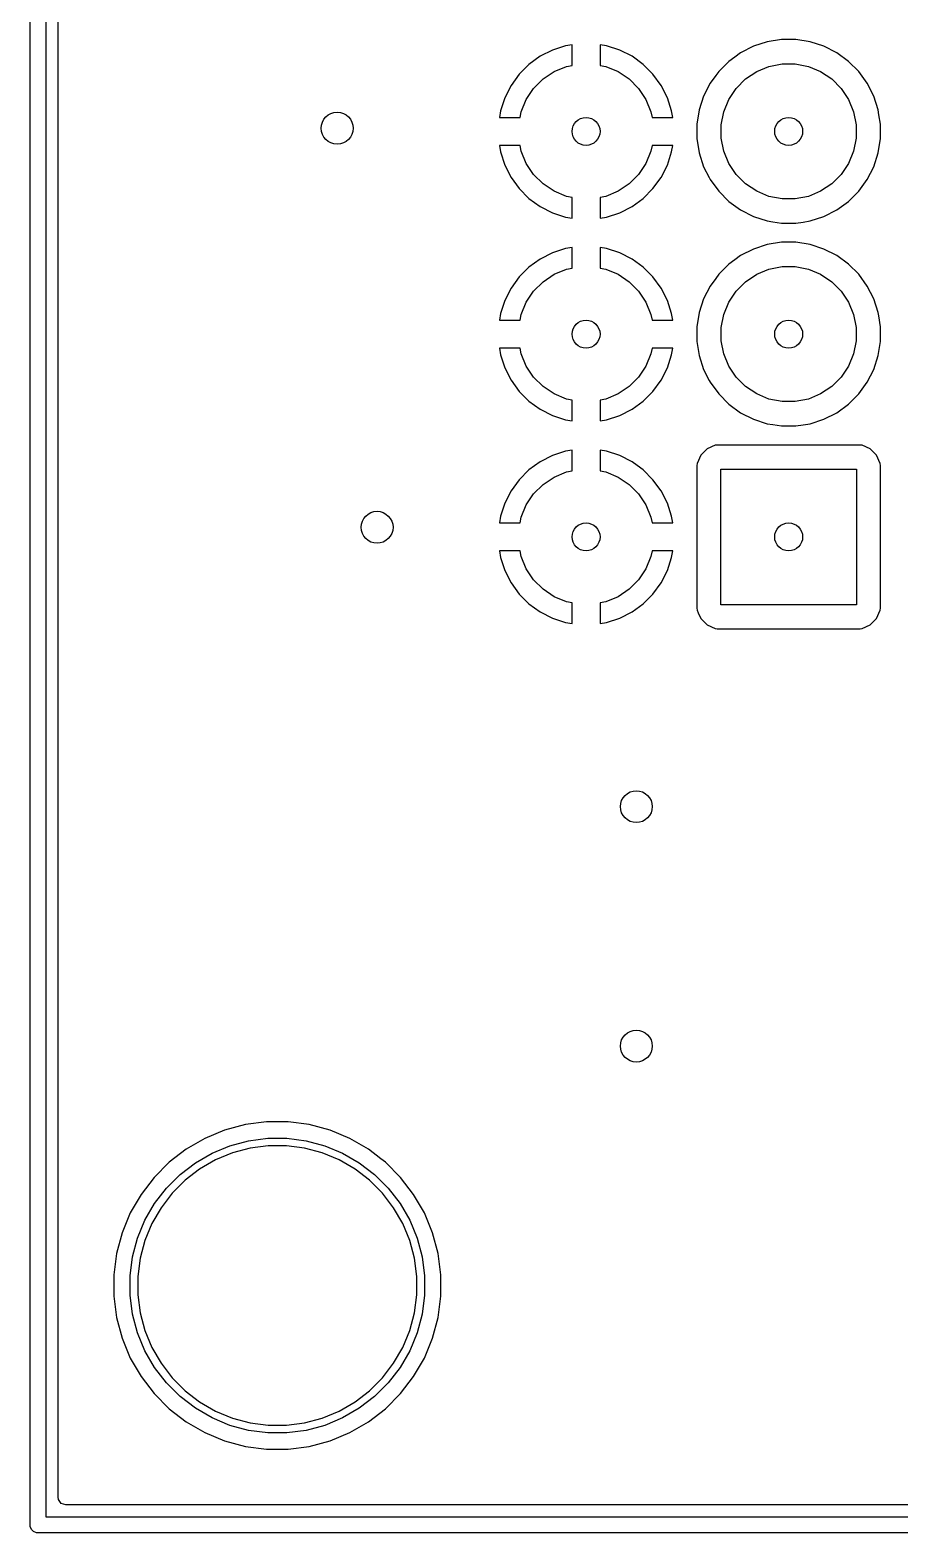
# Model space of a CAD drawing. Extents: x 0 to 130, y -140 to 0.
# Drawn here: x -0.1 to 10.8, y -140.1 to -121.27 of the extents above; entities that cross this region are included whole.
import ezdxf

# ---------------------------------------------------------------- set-up
doc = ezdxf.new("R2010")
doc.units = 0
doc.layers.add('BLACK', color=7, linetype='CONTINUOUS')

msp = doc.modelspace()

# ---------------------------------------------------------------- linework, layer by layer
at = {"layer": 'BLACK', "linetype": 'CONTINUOUS'}
for p, q in [((-0.1, -140), (-0.1, 0)), ((0.1, -0.1), (0.1, -139.9)), ((0.2505, -122.365), (0.2505, -119.825)), ((9.140593, -121.417828), (8.968362, -121.473788)), ((9.319451, -121.3895), (9.140593, -121.417828)), ((9.319454, -121.3895), (9.319451, -121.3895)), ((9.500546, -121.3895), (9.319454, -121.3895)), ((9.500549, -121.3895), (9.500546, -121.3895)), ((9.679406, -121.417828), (9.500549, -121.3895)), ((9.851637, -121.473788), (9.679406, -121.417828)), ((6.293471, -121.599197), (6.153403, -121.700962)), ((6.293475, -121.599195), (6.293471, -121.599197)), ((6.447751, -121.520588), (6.293475, -121.599195)), ((6.612412, -121.467086), (6.447751, -121.520588)), ((6.694999, -121.454005), (6.612412, -121.467086)), ((6.695, -121.454005), (6.694999, -121.454005)), ((6.695, -121.71233), (6.695, -121.454005)), ((7.127587, -121.467086), (7.045, -121.454005)), ((7.045, -121.454005), (7.045, -121.71233)), ((7.292248, -121.520588), (7.127587, -121.467086)), ((7.446524, -121.599195), (7.292248, -121.520588)), ((7.446528, -121.599197), (7.446524, -121.599195)), ((7.586596, -121.700962), (7.446528, -121.599197)), ((8.733752, -121.609225), (8.660499, -121.662447)), ((8.807008, -121.556002), (8.733752, -121.609225)), ((8.968362, -121.473788), (8.807008, -121.556002)), ((10.012991, -121.556002), (9.851637, -121.473788)), ((10.012993, -121.556003), (10.012991, -121.556002)), ((10.012994, -121.556004), (10.012993, -121.556003)), ((10.159501, -121.662447), (10.012994, -121.556004)), ((6.030962, -121.823403), (5.929197, -121.963471)), ((6.153403, -121.700962), (6.030962, -121.823403)), ((6.330766, -121.882941), (6.469313, -121.790367)), ((6.469313, -121.790367), (6.623258, -121.726601)), ((6.623258, -121.726601), (6.695, -121.71233)), ((7.045, -121.71233), (7.116742, -121.726601)), ((7.116742, -121.726601), (7.270687, -121.790367)), ((7.270687, -121.790367), (7.409234, -121.882941)), ((7.709037, -121.823403), (7.586596, -121.700962)), ((7.810802, -121.963471), (7.709037, -121.823403)), ((8.532447, -121.790499), (8.495667, -121.841123)), ((8.660499, -121.662447), (8.532447, -121.790499)), ((8.870766, -121.882941), (9.009313, -121.790367)), ((9.009313, -121.790367), (9.163258, -121.726601)), ((9.163258, -121.726601), (9.326685, -121.694093)), ((9.326685, -121.694093), (9.493315, -121.694093)), ((9.493315, -121.694093), (9.656742, -121.726601)), ((9.656742, -121.726601), (9.810687, -121.790367)), ((9.810687, -121.790367), (9.949234, -121.882941)), ((10.287553, -121.790499), (10.159501, -121.662447)), ((10.393996, -121.937006), (10.287553, -121.790499)), ((5.929195, -121.963475), (5.850588, -122.117751)), ((5.929197, -121.963471), (5.929195, -121.963475)), ((6.120367, -122.139313), (6.212941, -122.000766)), ((6.212941, -122.000766), (6.330766, -121.882941)), ((7.409234, -121.882941), (7.527059, -122.000766)), ((7.527059, -122.000766), (7.619633, -122.139313)), ((7.810804, -121.963475), (7.810802, -121.963471)), ((7.889411, -122.117751), (7.810804, -121.963475)), ((8.426002, -121.937008), (8.343788, -122.098362)), ((8.495667, -121.841123), (8.426002, -121.937008)), ((8.660367, -122.139313), (8.752941, -122.000766)), ((8.752941, -122.000766), (8.870766, -121.882941)), ((9.949234, -121.882941), (10.067059, -122.000766)), ((10.067059, -122.000766), (10.159633, -122.139313)), ((10.476211, -122.098361), (10.393996, -121.937006)), ((5.850588, -122.117751), (5.797084, -122.28242)), ((6.056601, -122.293258), (6.120367, -122.139313)), ((7.619633, -122.139313), (7.683399, -122.293258)), ((7.942915, -122.28242), (7.889411, -122.117751)), ((8.343788, -122.098362), (8.287828, -122.270593)), ((8.596601, -122.293258), (8.660367, -122.139313)), ((10.159633, -122.139313), (10.223399, -122.293258)), ((10.532171, -122.270591), (10.476211, -122.098361)), ((0.2505, -124.905), (0.2505, -122.365)), ((5.797084, -122.28242), (5.784006, -122.365)), ((5.784006, -122.365), (6.04233, -122.365)), ((6.04233, -122.365), (6.056601, -122.293258)), ((7.683399, -122.293258), (7.69767, -122.365)), ((7.69767, -122.365), (7.955994, -122.365)), ((7.955994, -122.365), (7.942915, -122.28242)), ((8.287828, -122.270593), (8.2595, -122.44945)), ((8.564093, -122.456685), (8.596601, -122.293258)), ((10.223399, -122.293258), (10.255907, -122.456685)), ((10.541614, -122.330212), (10.532171, -122.270591)), ((10.5605, -122.44945), (10.541614, -122.330212)), ((8.2595, -122.44945), (8.2595, -122.630549)), ((8.564093, -122.623315), (8.564093, -122.456685)), ((10.255907, -122.456685), (10.255907, -122.623315)), ((10.5605, -122.449454), (10.5605, -122.44945)), ((10.5605, -122.630546), (10.5605, -122.449454)), ((5.784006, -122.715), (5.797084, -122.797579)), ((6.04233, -122.715), (5.784006, -122.715)), ((6.056601, -122.786742), (6.04233, -122.715)), ((7.69767, -122.715), (7.683399, -122.786742)), ((7.955994, -122.715), (7.69767, -122.715)), ((7.942915, -122.797579), (7.955994, -122.715)), ((8.2595, -122.630549), (8.287828, -122.809406)), ((8.596601, -122.786742), (8.564093, -122.623315)), ((10.255907, -122.623315), (10.223399, -122.786742)), ((10.532171, -122.809409), (10.5605, -122.630546)), ((5.797084, -122.797579), (5.850588, -122.962248)), ((6.120367, -122.940687), (6.056601, -122.786742)), ((6.212941, -123.079234), (6.120367, -122.940687)), ((7.619633, -122.940687), (7.527059, -123.079234)), ((7.683399, -122.786742), (7.619633, -122.940687)), ((7.889411, -122.962248), (7.942915, -122.797579)), ((8.287828, -122.809406), (8.343788, -122.981637)), ((8.660367, -122.940687), (8.596601, -122.786742)), ((8.752941, -123.079234), (8.660367, -122.940687)), ((10.159633, -122.940687), (10.067059, -123.079234)), ((10.223399, -122.786742), (10.159633, -122.940687)), ((10.476211, -122.981639), (10.532171, -122.809409)), ((5.850588, -122.962248), (5.929195, -123.116524)), ((5.929195, -123.116524), (5.929197, -123.116528)), ((5.929197, -123.116528), (6.030962, -123.256596)), ((6.330766, -123.197059), (6.212941, -123.079234)), ((7.527059, -123.079234), (7.409234, -123.197059)), ((7.709037, -123.256596), (7.810802, -123.116528)), ((7.810802, -123.116528), (7.810804, -123.116524)), ((7.810804, -123.116524), (7.889411, -122.962248)), ((8.343788, -122.981637), (8.413628, -123.118706)), ((8.413628, -123.118706), (8.426004, -123.142994)), ((8.426004, -123.142994), (8.532447, -123.289501)), ((8.870766, -123.197059), (8.752941, -123.079234)), ((10.067059, -123.079234), (9.949234, -123.197059)), ((10.287553, -123.289501), (10.393996, -123.142994)), ((10.393996, -123.142994), (10.476211, -122.981639)), ((6.030962, -123.256596), (6.153403, -123.379037)), ((6.469313, -123.289633), (6.330766, -123.197059)), ((6.623258, -123.353399), (6.469313, -123.289633)), ((7.270687, -123.289633), (7.116742, -123.353399)), ((7.409234, -123.197059), (7.270687, -123.289633)), ((7.586596, -123.379037), (7.709037, -123.256596)), ((8.532447, -123.289501), (8.660499, -123.417553)), ((9.009313, -123.289633), (8.870766, -123.197059)), ((9.163258, -123.353399), (9.009313, -123.289633)), ((9.810687, -123.289633), (9.656742, -123.353399)), ((9.949234, -123.197059), (9.810687, -123.289633)), ((10.159501, -123.417553), (10.287553, -123.289501)), ((6.153403, -123.379037), (6.293471, -123.480802)), ((6.293471, -123.480802), (6.293475, -123.480804)), ((6.293475, -123.480804), (6.447751, -123.559411)), ((6.695, -123.367669), (6.623258, -123.353399)), ((6.695, -123.625994), (6.695, -123.367669)), ((7.116742, -123.353399), (7.045, -123.367669)), ((7.045, -123.367669), (7.045, -123.625993)), ((7.292248, -123.559411), (7.446524, -123.480804)), ((7.446524, -123.480804), (7.446528, -123.480802)), ((7.446528, -123.480802), (7.586596, -123.379037)), ((8.660499, -123.417553), (8.807006, -123.523996)), ((8.807006, -123.523996), (8.968361, -123.606211)), ((9.326685, -123.385907), (9.163258, -123.353399)), ((9.493315, -123.385907), (9.326685, -123.385907)), ((9.656742, -123.353399), (9.493315, -123.385907)), ((9.851639, -123.606211), (10.012994, -123.523996)), ((10.012994, -123.523996), (10.159501, -123.417553)), ((6.447751, -123.559411), (6.61242, -123.612915)), ((6.61242, -123.612915), (6.695, -123.625994)), ((7.045, -123.625993), (7.127579, -123.612915)), ((7.127579, -123.612915), (7.292248, -123.559411)), ((8.968361, -123.606211), (9.140591, -123.662171)), ((9.140591, -123.662171), (9.212136, -123.673502)), ((9.212136, -123.673502), (9.319451, -123.6905)), ((9.319451, -123.6905), (9.319454, -123.6905)), ((9.319454, -123.6905), (9.500549, -123.6905)), ((9.500549, -123.6905), (9.589977, -123.676335)), ((9.589977, -123.676335), (9.679409, -123.662171)), ((9.679409, -123.662171), (9.851639, -123.606211)), ((6.447751, -124.060588), (6.293475, -124.139195)), ((6.612412, -124.007086), (6.447751, -124.060588)), ((6.694999, -123.994005), (6.612412, -124.007086)), ((6.695, -123.994005), (6.694999, -123.994005)), ((6.695, -124.25233), (6.695, -123.994005)), ((7.127587, -124.007086), (7.045, -123.994005)), ((7.045, -123.994005), (7.045, -124.25233)), ((7.292248, -124.060588), (7.127587, -124.007086)), ((7.446524, -124.139195), (7.292248, -124.060588)), ((8.968362, -124.013788), (8.807008, -124.096002)), ((9.140593, -123.957828), (8.968362, -124.013788)), ((9.319451, -123.9295), (9.140593, -123.957828)), ((9.319454, -123.9295), (9.319451, -123.9295)), ((9.500546, -123.9295), (9.319454, -123.9295)), ((9.500549, -123.9295), (9.500546, -123.9295)), ((9.679406, -123.957828), (9.500549, -123.9295)), ((9.851637, -124.013788), (9.679406, -123.957828)), ((10.012991, -124.096002), (9.851637, -124.013788)), ((6.153403, -124.240962), (6.030962, -124.363403)), ((6.293471, -124.139197), (6.153403, -124.240962)), ((6.293475, -124.139195), (6.293471, -124.139197)), ((6.469313, -124.330367), (6.623258, -124.266601)), ((6.623258, -124.266601), (6.695, -124.25233)), ((7.045, -124.25233), (7.116742, -124.266601)), ((7.116742, -124.266601), (7.270687, -124.330367)), ((7.446528, -124.139197), (7.446524, -124.139195)), ((7.586596, -124.240962), (7.446528, -124.139197)), ((7.709037, -124.363403), (7.586596, -124.240962)), ((8.660499, -124.202447), (8.532447, -124.330499)), ((8.733752, -124.149225), (8.660499, -124.202447)), ((8.807008, -124.096002), (8.733752, -124.149225)), ((9.009313, -124.330367), (9.163258, -124.266601)), ((9.163258, -124.266601), (9.326685, -124.234093)), ((9.326685, -124.234093), (9.493315, -124.234093)), ((9.493315, -124.234093), (9.656742, -124.266601)), ((9.656742, -124.266601), (9.810687, -124.330367)), ((10.012993, -124.096003), (10.012991, -124.096002)), ((10.012994, -124.096004), (10.012993, -124.096003)), ((10.159501, -124.202447), (10.012994, -124.096004)), ((10.287553, -124.330499), (10.159501, -124.202447)), ((6.030962, -124.363403), (5.929197, -124.503471)), ((6.212941, -124.540766), (6.330766, -124.422941)), ((6.330766, -124.422941), (6.469313, -124.330367)), ((7.270687, -124.330367), (7.409234, -124.422941)), ((7.409234, -124.422941), (7.527059, -124.540766)), ((7.810802, -124.503471), (7.709037, -124.363403)), ((8.495667, -124.381123), (8.426002, -124.477008)), ((8.532447, -124.330499), (8.495667, -124.381123)), ((8.752941, -124.540766), (8.870766, -124.422941)), ((8.870766, -124.422941), (9.009313, -124.330367)), ((9.810687, -124.330367), (9.949234, -124.422941)), ((9.949234, -124.422941), (10.067059, -124.540766)), ((10.393996, -124.477006), (10.287553, -124.330499)), ((5.929195, -124.503475), (5.850588, -124.657751)), ((5.929197, -124.503471), (5.929195, -124.503475)), ((6.120367, -124.679313), (6.212941, -124.540766)), ((7.527059, -124.540766), (7.619633, -124.679313)), ((7.810804, -124.503475), (7.810802, -124.503471)), ((7.889411, -124.657751), (7.810804, -124.503475)), ((8.343788, -124.638362), (8.287828, -124.810593)), ((8.426002, -124.477008), (8.343788, -124.638362)), ((8.660367, -124.679313), (8.752941, -124.540766)), ((10.067059, -124.540766), (10.159633, -124.679313)), ((10.476211, -124.638361), (10.393996, -124.477006)), ((10.532171, -124.810591), (10.476211, -124.638361)), ((5.797084, -124.82242), (5.784006, -124.905)), ((5.850588, -124.657751), (5.797084, -124.82242)), ((6.04233, -124.905), (6.056601, -124.833258)), ((6.056601, -124.833258), (6.120367, -124.679313)), ((7.619633, -124.679313), (7.683399, -124.833258)), ((7.683399, -124.833258), (7.69767, -124.905)), ((7.942915, -124.82242), (7.889411, -124.657751)), ((7.955994, -124.905), (7.942915, -124.82242)), ((8.287828, -124.810593), (8.2595, -124.98945)), ((8.564093, -124.996685), (8.596601, -124.833258)), ((8.596601, -124.833258), (8.660367, -124.679313)), ((10.159633, -124.679313), (10.223399, -124.833258)), ((10.223399, -124.833258), (10.255907, -124.996685)), ((10.538492, -124.8505), (10.532171, -124.810591)), ((0.2505, -127.445), (0.2505, -124.905)), ((5.784006, -124.905), (6.04233, -124.905)), ((7.69767, -124.905), (7.955994, -124.905)), ((8.2595, -124.98945), (8.2595, -125.170549)), ((8.564093, -125.163315), (8.564093, -124.996685)), ((10.255907, -124.996685), (10.255907, -125.163315)), ((10.5605, -124.98945), (10.538492, -124.8505)), ((10.5605, -124.989454), (10.5605, -124.98945)), ((10.5605, -125.170546), (10.5605, -124.989454)), ((8.2595, -125.170549), (8.287828, -125.349406)), ((8.596601, -125.326742), (8.564093, -125.163315)), ((10.255907, -125.163315), (10.223399, -125.326742)), ((10.532171, -125.349409), (10.5605, -125.170546)), ((5.784006, -125.255), (5.797084, -125.337579)), ((6.04233, -125.255), (5.784006, -125.255)), ((5.797084, -125.337579), (5.850588, -125.502248)), ((6.056601, -125.326742), (6.04233, -125.255)), ((6.120367, -125.480687), (6.056601, -125.326742)), ((7.683399, -125.326742), (7.619633, -125.480687)), ((7.69767, -125.255), (7.683399, -125.326742)), ((7.955994, -125.255), (7.69767, -125.255)), ((7.889411, -125.502248), (7.942915, -125.337579)), ((7.942915, -125.337579), (7.955994, -125.255)), ((8.287828, -125.349406), (8.343788, -125.521637)), ((8.660367, -125.480687), (8.596601, -125.326742)), ((10.223399, -125.326742), (10.159633, -125.480687)), ((10.476211, -125.521639), (10.532171, -125.349409)), ((5.850588, -125.502248), (5.929195, -125.656524)), ((6.212941, -125.619234), (6.120367, -125.480687)), ((7.619633, -125.480687), (7.527059, -125.619234)), ((7.810804, -125.656524), (7.889411, -125.502248)), ((8.343788, -125.521637), (8.413628, -125.658706)), ((8.752941, -125.619234), (8.660367, -125.480687)), ((10.159633, -125.480687), (10.067059, -125.619234)), ((10.393996, -125.682994), (10.476211, -125.521639)), ((5.929195, -125.656524), (5.929197, -125.656528)), ((5.929197, -125.656528), (6.030962, -125.796596)), ((6.330766, -125.737059), (6.212941, -125.619234)), ((6.469313, -125.829633), (6.330766, -125.737059)), ((7.409234, -125.737059), (7.270687, -125.829633)), ((7.527059, -125.619234), (7.409234, -125.737059)), ((7.709037, -125.796596), (7.810802, -125.656528)), ((7.810802, -125.656528), (7.810804, -125.656524)), ((8.413628, -125.658706), (8.426004, -125.682994)), ((8.426004, -125.682994), (8.532447, -125.829501)), ((8.870766, -125.737059), (8.752941, -125.619234)), ((9.009313, -125.829633), (8.870766, -125.737059)), ((9.949234, -125.737059), (9.810687, -125.829633)), ((10.067059, -125.619234), (9.949234, -125.737059)), ((10.287553, -125.829501), (10.393996, -125.682994)), ((6.030962, -125.796596), (6.153403, -125.919037)), ((6.153403, -125.919037), (6.293471, -126.020802)), ((6.623258, -125.893399), (6.469313, -125.829633)), ((6.695, -125.907669), (6.623258, -125.893399)), ((6.695, -126.165994), (6.695, -125.907669)), ((7.116742, -125.893399), (7.045, -125.907669)), ((7.045, -125.907669), (7.045, -126.165993)), ((7.270687, -125.829633), (7.116742, -125.893399)), ((7.446528, -126.020802), (7.586596, -125.919037)), ((7.586596, -125.919037), (7.709037, -125.796596)), ((8.532447, -125.829501), (8.660499, -125.957553)), ((8.660499, -125.957553), (8.807006, -126.063996)), ((9.163258, -125.893399), (9.009313, -125.829633)), ((9.326685, -125.925907), (9.163258, -125.893399)), ((9.493315, -125.925907), (9.326685, -125.925907)), ((9.656742, -125.893399), (9.493315, -125.925907)), ((9.810687, -125.829633), (9.656742, -125.893399)), ((10.012994, -126.063996), (10.159501, -125.957553)), ((10.159501, -125.957553), (10.287553, -125.829501)), ((6.293471, -126.020802), (6.293475, -126.020804)), ((6.293475, -126.020804), (6.447751, -126.099411)), ((6.447751, -126.099411), (6.61242, -126.152915)), ((6.61242, -126.152915), (6.695, -126.165994)), ((7.045, -126.165993), (7.127579, -126.152915)), ((7.127579, -126.152915), (7.292248, -126.099411)), ((7.292248, -126.099411), (7.446524, -126.020804)), ((7.446524, -126.020804), (7.446528, -126.020802)), ((8.807006, -126.063996), (8.968361, -126.146211)), ((8.968361, -126.146211), (9.140591, -126.202171)), ((9.679409, -126.202171), (9.851639, -126.146211)), ((9.851639, -126.146211), (10.012994, -126.063996)), ((9.140591, -126.202171), (9.212136, -126.213502)), ((9.212136, -126.213502), (9.319451, -126.2305)), ((9.319451, -126.2305), (9.319454, -126.2305)), ((9.319454, -126.2305), (9.500549, -126.2305)), ((9.500549, -126.2305), (9.589977, -126.216335)), ((9.589977, -126.216335), (9.679409, -126.202171)), ((6.694999, -126.534005), (6.612412, -126.547086)), ((6.695, -126.534005), (6.694999, -126.534005)), ((6.695, -126.79233), (6.695, -126.534005)), ((7.127587, -126.547086), (7.045, -126.534005)), ((7.045, -126.534005), (7.045, -126.79233)), ((8.387235, -126.517794), (8.307794, -126.597235)), ((8.490009, -126.472414), (8.387235, -126.517794)), ((8.515136, -126.469501), (8.490009, -126.472414)), ((8.515139, -126.4695), (8.515136, -126.469501)), ((10.304868, -126.4695), (8.515139, -126.4695)), ((10.329988, -126.472414), (10.304868, -126.4695)), ((10.32999, -126.472414), (10.329988, -126.472414)), ((10.329991, -126.472415), (10.32999, -126.472414)), ((10.432765, -126.517794), (10.329991, -126.472415)), ((10.512206, -126.597235), (10.432765, -126.517794)), ((6.293471, -126.679197), (6.153403, -126.780962)), ((6.293475, -126.679195), (6.293471, -126.679197)), ((6.447751, -126.600588), (6.293475, -126.679195)), ((6.612412, -126.547086), (6.447751, -126.600588)), ((7.292248, -126.600588), (7.127587, -126.547086)), ((7.446524, -126.679195), (7.292248, -126.600588)), ((7.446528, -126.679197), (7.446524, -126.679195)), ((7.50975, -126.72513), (7.446528, -126.679197)), ((7.586596, -126.780962), (7.50975, -126.72513)), ((8.262414, -126.700011), (8.2595, -126.72513)), ((8.2595, -126.72513), (8.2595, -128.51486)), ((8.307794, -126.597235), (8.262414, -126.700011)), ((10.557585, -126.700009), (10.512206, -126.597235)), ((10.560499, -126.725136), (10.557585, -126.700009)), ((10.5605, -128.514865), (10.560499, -126.725136)), ((6.030962, -126.903403), (5.929197, -127.043471)), ((6.153403, -126.780962), (6.030962, -126.903403)), ((6.330766, -126.962941), (6.469313, -126.870367)), ((6.469313, -126.870367), (6.623258, -126.806601)), ((6.623258, -126.806601), (6.695, -126.79233)), ((7.045, -126.79233), (7.116742, -126.806601)), ((7.116742, -126.806601), (7.270687, -126.870367)), ((7.270687, -126.870367), (7.409234, -126.962941)), ((7.709037, -126.903403), (7.586596, -126.780962)), ((7.810802, -127.043471), (7.709037, -126.903403)), ((8.56, -128.47), (8.56, -126.77)), ((8.56, -126.77), (10.26, -126.77)), ((10.26, -126.77), (10.26, -128.47)), ((5.929195, -127.043475), (5.850588, -127.197751)), ((5.929197, -127.043471), (5.929195, -127.043475)), ((6.120367, -127.219313), (6.212941, -127.080766)), ((6.212941, -127.080766), (6.330766, -126.962941)), ((7.409234, -126.962941), (7.527059, -127.080766)), ((7.527059, -127.080766), (7.619633, -127.219313)), ((7.810804, -127.043475), (7.810802, -127.043471)), ((7.889411, -127.197751), (7.810804, -127.043475)), ((5.850588, -127.197751), (5.797084, -127.36242)), ((6.056601, -127.373258), (6.120367, -127.219313)), ((7.619633, -127.219313), (7.683399, -127.373258)), ((7.942915, -127.36242), (7.889411, -127.197751)), ((0.2505, -136.865601), (0.2505, -127.445)), ((5.797084, -127.36242), (5.784006, -127.445)), ((5.784006, -127.445), (6.04233, -127.445)), ((6.04233, -127.445), (6.056601, -127.373258)), ((7.683399, -127.373258), (7.69767, -127.445)), ((7.69767, -127.445), (7.955994, -127.445)), ((7.955994, -127.445), (7.942915, -127.36242)), ((5.784006, -127.795), (5.797084, -127.877579)), ((6.04233, -127.795), (5.784006, -127.795)), ((6.056601, -127.866742), (6.04233, -127.795)), ((7.69767, -127.795), (7.683399, -127.866742)), ((7.955994, -127.795), (7.69767, -127.795)), ((7.942915, -127.877579), (7.955994, -127.795)), ((5.797084, -127.877579), (5.850588, -128.042248)), ((5.850588, -128.042248), (5.929195, -128.196524)), ((6.120367, -128.020687), (6.056601, -127.866742)), ((6.212941, -128.159234), (6.120367, -128.020687)), ((7.619633, -128.020687), (7.527059, -128.159234)), ((7.683399, -127.866742), (7.619633, -128.020687)), ((7.810804, -128.196524), (7.889411, -128.042248)), ((7.889411, -128.042248), (7.942915, -127.877579)), ((5.929195, -128.196524), (5.929197, -128.196528)), ((5.929197, -128.196528), (6.030962, -128.336596)), ((6.330766, -128.277059), (6.212941, -128.159234)), ((7.527059, -128.159234), (7.409234, -128.277059)), ((7.709037, -128.336596), (7.810802, -128.196528)), ((7.810802, -128.196528), (7.810804, -128.196524)), ((6.030962, -128.336596), (6.153403, -128.459037)), ((6.469313, -128.369633), (6.330766, -128.277059)), ((6.623258, -128.433399), (6.469313, -128.369633)), ((7.270687, -128.369633), (7.116742, -128.433399)), ((7.409234, -128.277059), (7.270687, -128.369633)), ((7.586596, -128.459037), (7.709037, -128.336596)), ((6.153403, -128.459037), (6.293471, -128.560802)), ((6.293471, -128.560802), (6.293475, -128.560804)), ((6.293475, -128.560804), (6.447751, -128.639411)), ((6.695, -128.447669), (6.623258, -128.433399)), ((6.695, -128.705994), (6.695, -128.447669)), ((7.116742, -128.433399), (7.045, -128.447669)), ((7.045, -128.447669), (7.045, -128.705993)), ((7.292248, -128.639411), (7.446524, -128.560804)), ((7.446524, -128.560804), (7.446528, -128.560802)), ((7.446528, -128.560802), (7.586596, -128.459037)), ((8.2595, -128.51486), (8.259501, -128.514863)), ((8.259501, -128.514863), (8.262414, -128.53999)), ((8.262414, -128.53999), (8.276679, -128.572297)), ((8.276679, -128.572297), (8.307794, -128.642765)), ((10.26, -128.47), (8.56, -128.47)), ((10.512206, -128.642765), (10.557585, -128.539991)), ((10.557585, -128.539991), (10.5605, -128.514865)), ((6.447751, -128.639411), (6.61242, -128.692915)), ((6.61242, -128.692915), (6.695, -128.705994)), ((7.045, -128.705993), (7.127579, -128.692915)), ((7.127579, -128.692915), (7.292248, -128.639411)), ((8.307794, -128.642765), (8.387235, -128.722206)), ((8.387235, -128.722206), (8.490009, -128.767585)), ((8.490009, -128.767585), (8.515135, -128.7705)), ((8.515135, -128.7705), (10.304864, -128.770499)), ((10.304864, -128.770499), (10.329991, -128.767585)), ((10.329991, -128.767585), (10.432765, -128.722206)), ((10.432765, -128.722206), (10.512206, -128.642765)), ((2.599111, -134.984583), (2.339481, -135.054151)), ((2.599116, -134.984583), (2.599111, -134.984583)), ((2.865601, -134.9495), (2.599116, -134.984583)), ((2.865603, -134.9495), (2.865601, -134.9495)), ((3.134397, -134.9495), (2.865603, -134.9495)), ((3.134398, -134.9495), (3.134397, -134.9495)), ((3.400886, -134.984583), (3.134398, -134.9495)), ((3.400888, -134.984583), (3.400886, -134.984583)), ((3.400891, -134.984584), (3.400888, -134.984583)), ((3.660526, -135.054153), (3.400891, -134.984584)), ((2.091148, -135.157012), (1.858355, -135.291415)), ((2.339468, -135.054155), (2.091148, -135.157012)), ((2.339481, -135.054151), (2.339468, -135.054155)), ((2.405337, -135.248179), (2.639083, -135.185547)), ((2.639083, -135.185547), (2.879004, -135.153961)), ((2.879004, -135.153961), (3.120996, -135.153961)), ((3.120996, -135.153961), (3.360917, -135.185547)), ((3.360917, -135.185547), (3.594663, -135.248179)), ((3.66053, -135.054154), (3.660526, -135.054153)), ((3.660531, -135.054155), (3.66053, -135.054154)), ((3.908851, -135.157012), (3.660531, -135.054155)), ((3.908855, -135.157014), (3.908851, -135.157012)), ((3.908859, -135.157016), (3.908855, -135.157014)), ((4.115442, -135.276287), (3.908859, -135.157016)), ((1.858355, -135.291415), (1.645113, -135.455041)), ((1.972195, -135.461781), (2.181766, -135.340785)), ((2.181766, -135.340785), (2.405337, -135.248179)), ((2.436274, -135.339317), (2.224334, -135.427105)), ((2.657859, -135.279943), (2.436274, -135.339317)), ((2.885299, -135.25), (2.657859, -135.279943)), ((3.114701, -135.25), (2.885299, -135.25)), ((3.342141, -135.279943), (3.114701, -135.25)), ((3.563726, -135.339317), (3.342141, -135.279943)), ((3.775666, -135.427105), (3.563726, -135.339317)), ((3.594663, -135.248179), (3.818234, -135.340785)), ((3.818234, -135.340785), (4.027805, -135.461781)), ((4.141644, -135.291415), (4.115442, -135.276287)), ((4.298215, -135.411556), (4.141644, -135.291415)), ((1.645113, -135.455041), (1.455041, -135.645113)), ((1.78021, -135.609096), (1.972195, -135.461781)), ((2.025666, -135.541806), (1.843669, -135.681457)), ((2.224334, -135.427105), (2.025666, -135.541806)), ((3.974334, -135.541806), (3.775666, -135.427105)), ((4.156331, -135.681457), (3.974334, -135.541806)), ((4.027805, -135.461781), (4.21979, -135.609096)), ((4.35489, -135.455044), (4.298215, -135.411556)), ((4.544956, -135.64511), (4.35489, -135.455044)), ((1.455041, -135.645113), (1.291415, -135.858355)), ((1.609096, -135.78021), (1.78021, -135.609096)), ((1.843669, -135.681457), (1.681457, -135.843669)), ((4.318543, -135.843669), (4.156331, -135.681457)), ((4.21979, -135.609096), (4.390904, -135.78021)), ((4.708587, -135.858359), (4.544956, -135.64511)), ((1.291415, -135.858355), (1.157012, -136.091148)), ((1.461781, -135.972195), (1.609096, -135.78021)), ((1.681457, -135.843669), (1.541806, -136.025666)), ((4.458194, -136.025666), (4.318543, -135.843669)), ((4.390904, -135.78021), (4.538219, -135.972195)), ((4.842984, -136.091141), (4.708587, -135.858359)), ((1.157012, -136.091148), (1.054155, -136.339468)), ((1.340785, -136.181766), (1.461781, -135.972195)), ((1.541806, -136.025666), (1.427105, -136.224334)), ((4.572895, -136.224334), (4.458194, -136.025666)), ((4.538219, -135.972195), (4.659215, -136.181766)), ((4.945847, -136.339474), (4.842984, -136.091141)), ((1.248179, -136.405337), (1.340785, -136.181766)), ((1.427105, -136.224334), (1.339317, -136.436274)), ((4.660683, -136.436274), (4.572895, -136.224334)), ((4.659215, -136.181766), (4.751821, -136.405337)), ((1.054151, -136.339481), (0.984583, -136.599111)), ((1.054155, -136.339468), (1.054151, -136.339481)), ((1.185547, -136.639083), (1.248179, -136.405337)), ((1.339317, -136.436274), (1.279943, -136.657859)), ((4.720057, -136.657859), (4.660683, -136.436274)), ((4.751821, -136.405337), (4.814453, -136.639083)), ((5.015416, -136.599109), (4.945847, -136.339474)), ((0.984583, -136.599116), (0.9495, -136.865601)), ((0.984583, -136.599111), (0.984583, -136.599116)), ((1.153961, -136.879004), (1.185547, -136.639083)), ((1.279943, -136.657859), (1.25, -136.885299)), ((4.75, -136.885299), (4.720057, -136.657859)), ((4.814453, -136.639083), (4.846039, -136.879004)), ((5.0505, -136.865603), (5.015416, -136.599109)), ((0.2505, -139.6505), (0.2505, -136.865601)), ((0.9495, -136.865601), (0.9495, -137.134398)), ((1.153961, -136.885299), (1.153961, -136.879004)), ((1.153961, -137.120996), (1.153961, -136.885299)), ((1.25, -136.885299), (1.25, -137.114701)), ((4.75, -137.114701), (4.75, -136.885299)), ((4.846039, -136.879004), (4.846039, -137.120996)), ((5.0505, -137.134397), (5.0505, -136.865603)), ((0.9495, -137.134398), (0.984583, -137.400883)), ((1.185547, -137.360917), (1.153961, -137.120996)), ((1.25, -137.114701), (1.279943, -137.342141)), ((4.720057, -137.342141), (4.75, -137.114701)), ((4.846039, -137.120996), (4.814453, -137.360917)), ((5.015416, -137.400891), (5.0505, -137.134397)), ((0.984583, -137.400883), (0.984583, -137.400888)), ((0.984583, -137.400888), (1.054151, -137.660518)), ((1.248179, -137.594663), (1.185547, -137.360917)), ((1.279943, -137.342141), (1.339317, -137.563726)), ((4.660683, -137.563726), (4.720057, -137.342141)), ((4.814453, -137.360917), (4.751821, -137.594663)), ((4.945847, -137.660526), (5.015416, -137.400891)), ((1.340785, -137.818234), (1.248179, -137.594663)), ((1.339317, -137.563726), (1.427105, -137.775666)), ((4.572895, -137.775666), (4.660683, -137.563726)), ((4.751821, -137.594663), (4.659215, -137.818234)), ((1.054151, -137.660518), (1.054155, -137.660531)), ((1.054155, -137.660531), (1.157012, -137.908851)), ((1.461781, -138.027805), (1.340785, -137.818234)), ((1.427105, -137.775666), (1.541806, -137.974334)), ((4.458194, -137.974334), (4.572895, -137.775666)), ((4.659215, -137.818234), (4.538219, -138.027805)), ((4.842984, -137.908859), (4.945847, -137.660526)), ((1.157012, -137.908851), (1.157014, -137.908855)), ((1.157014, -137.908855), (1.157016, -137.908859)), ((1.157016, -137.908859), (1.291413, -138.141641)), ((1.541806, -137.974334), (1.681457, -138.156331)), ((4.318543, -138.156331), (4.458194, -137.974334)), ((4.708587, -138.141641), (4.842984, -137.908859)), ((1.291413, -138.141641), (1.455044, -138.35489)), ((1.609096, -138.21979), (1.461781, -138.027805)), ((1.681457, -138.156331), (1.843669, -138.318543)), ((4.156331, -138.318543), (4.318543, -138.156331)), ((4.538219, -138.027805), (4.390904, -138.21979)), ((4.544956, -138.35489), (4.708587, -138.141641)), ((1.455044, -138.35489), (1.64511, -138.544956)), ((1.78021, -138.390904), (1.609096, -138.21979)), ((1.972195, -138.538219), (1.78021, -138.390904)), ((1.843669, -138.318543), (2.025666, -138.458194)), ((3.974334, -138.458194), (4.156331, -138.318543)), ((4.21979, -138.390904), (4.027805, -138.538219)), ((4.390904, -138.21979), (4.21979, -138.390904)), ((4.35489, -138.544956), (4.544956, -138.35489)), ((1.64511, -138.544956), (1.858359, -138.708587)), ((2.181766, -138.659215), (1.972195, -138.538219)), ((2.025666, -138.458194), (2.224334, -138.572895)), ((2.224334, -138.572895), (2.436274, -138.660683)), ((3.563726, -138.660683), (3.775666, -138.572895)), ((3.775666, -138.572895), (3.974334, -138.458194)), ((4.027805, -138.538219), (3.818234, -138.659215)), ((4.141641, -138.708587), (4.35489, -138.544956)), ((1.858359, -138.708587), (2.091141, -138.842984)), ((2.405337, -138.751821), (2.181766, -138.659215)), ((2.639083, -138.814453), (2.405337, -138.751821)), ((2.436274, -138.660683), (2.657859, -138.720057)), ((2.657859, -138.720057), (2.885299, -138.75)), ((2.885299, -138.75), (3.114701, -138.75)), ((3.114701, -138.75), (3.342141, -138.720057)), ((3.342141, -138.720057), (3.563726, -138.660683)), ((3.594663, -138.751821), (3.360917, -138.814453)), ((3.818234, -138.659215), (3.594663, -138.751821)), ((3.908859, -138.842984), (4.141641, -138.708587)), ((2.091141, -138.842984), (2.339474, -138.945847)), ((2.339474, -138.945847), (2.599109, -139.015416)), ((2.879004, -138.846039), (2.639083, -138.814453)), ((3.120996, -138.846039), (2.879004, -138.846039)), ((3.360917, -138.814453), (3.120996, -138.846039)), ((3.400891, -139.015416), (3.660526, -138.945847)), ((3.660526, -138.945847), (3.908859, -138.842984)), ((2.599109, -139.015416), (2.865603, -139.0505)), ((2.865603, -139.0505), (2.865604, -139.0505)), ((2.865604, -139.0505), (3.134396, -139.0505)), ((3.134396, -139.0505), (3.134397, -139.0505)), ((3.134397, -139.0505), (3.400891, -139.015416)), ((0.255345, -139.681093), (0.2505, -139.6505)), ((0.291309, -139.730593), (0.255345, -139.681093)), ((0.1, -139.9), (129.9, -139.9)), ((0.3495, -139.7495), (0.291309, -139.730593)), ((129.6505, -139.7495), (0.3495, -139.7495)), ((-0.098079, -140.019509), (-0.1, -140)), ((-0.083147, -140.055557), (-0.098079, -140.019509)), ((-0.055557, -140.083147), (-0.083147, -140.055557)), ((-0.019509, -140.098079), (-0.055557, -140.083147)), ((0, -140.1), (-0.019509, -140.098079)), ((130, -140.1), (0, -140.1))]:
    msp.add_line(p, q, dxfattribs=at)
at = {"layer": 'BLACK'}
for centre, radius in [((3.75, -122.5), 0.2), ((6.87, -122.54), 0.175), ((6.87, -122.54), 0.175), ((9.41, -122.54), 0.175), ((9.41, -122.54), 0.175), ((6.87, -125.08), 0.175), ((6.87, -125.08), 0.175), ((9.41, -125.08), 0.175), ((9.41, -125.08), 0.175), ((4.25, -127.5), 0.2), ((6.87, -127.62), 0.175), ((6.87, -127.62), 0.175), ((9.41, -127.62), 0.175), ((9.41, -127.62), 0.175), ((7.5, -131), 0.2), ((7.5, -134), 0.2)]:
    msp.add_circle(centre, radius, dxfattribs=at)
at = {"layer": 'WHITE'}
for centre in [(6.87, -122.54), (9.41, -122.54), (6.87, -125.08), (9.41, -125.08), (6.87, -127.62), (9.41, -127.62)]:
    msp.add_circle(centre, 0.175, dxfattribs=at)

doc.saveas('drawing.dxf')
